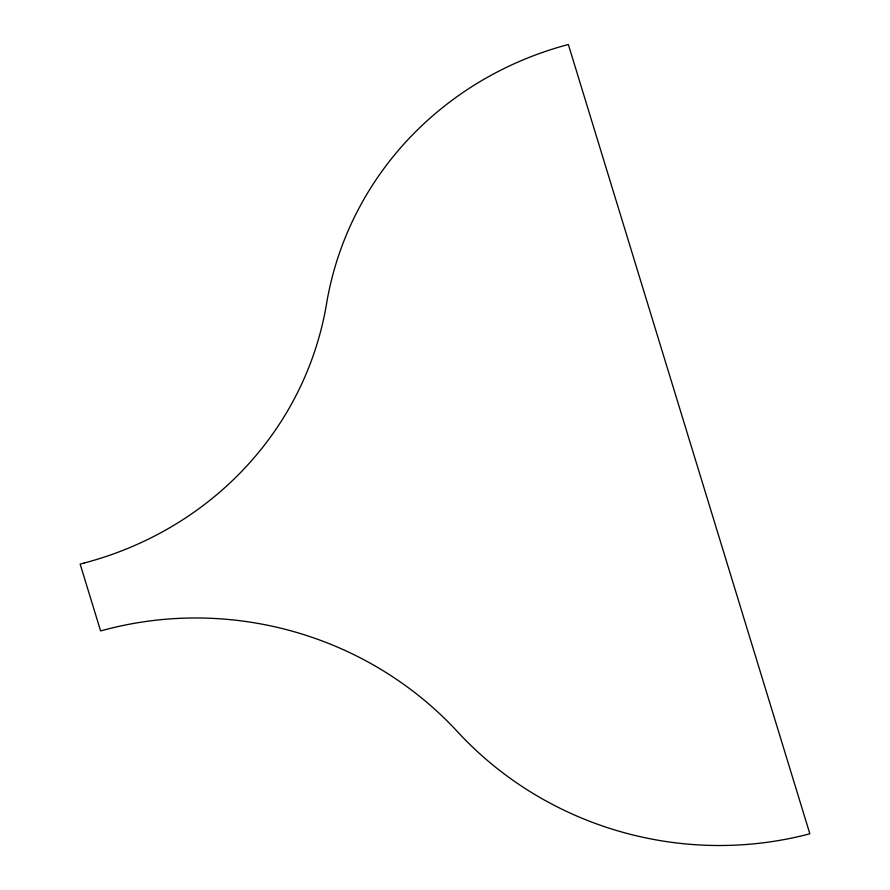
<?xml version="1.0" encoding="UTF-8"?>
<svg xmlns="http://www.w3.org/2000/svg" width="890" height="890" viewBox="0 0 890 890"><rect width="100%" height="100%" fill="white"/><g stroke="black" fill="none" stroke-linecap="round" stroke-linejoin="round"><path stroke-width="1.33" d="M84.405 562.947L80.145 564.082L100.603 630.921L104.864 629.797A344.03 328.644 12.6 0 1 457.538 731.747A344.03 328.644 12.6 0 0 809.856 833.785L568.354 44.5A344.03 328.644 12.6 0 0 326.563 303.679A344.03 328.644 12.6 0 1 84.405 562.947"/></g></svg>
